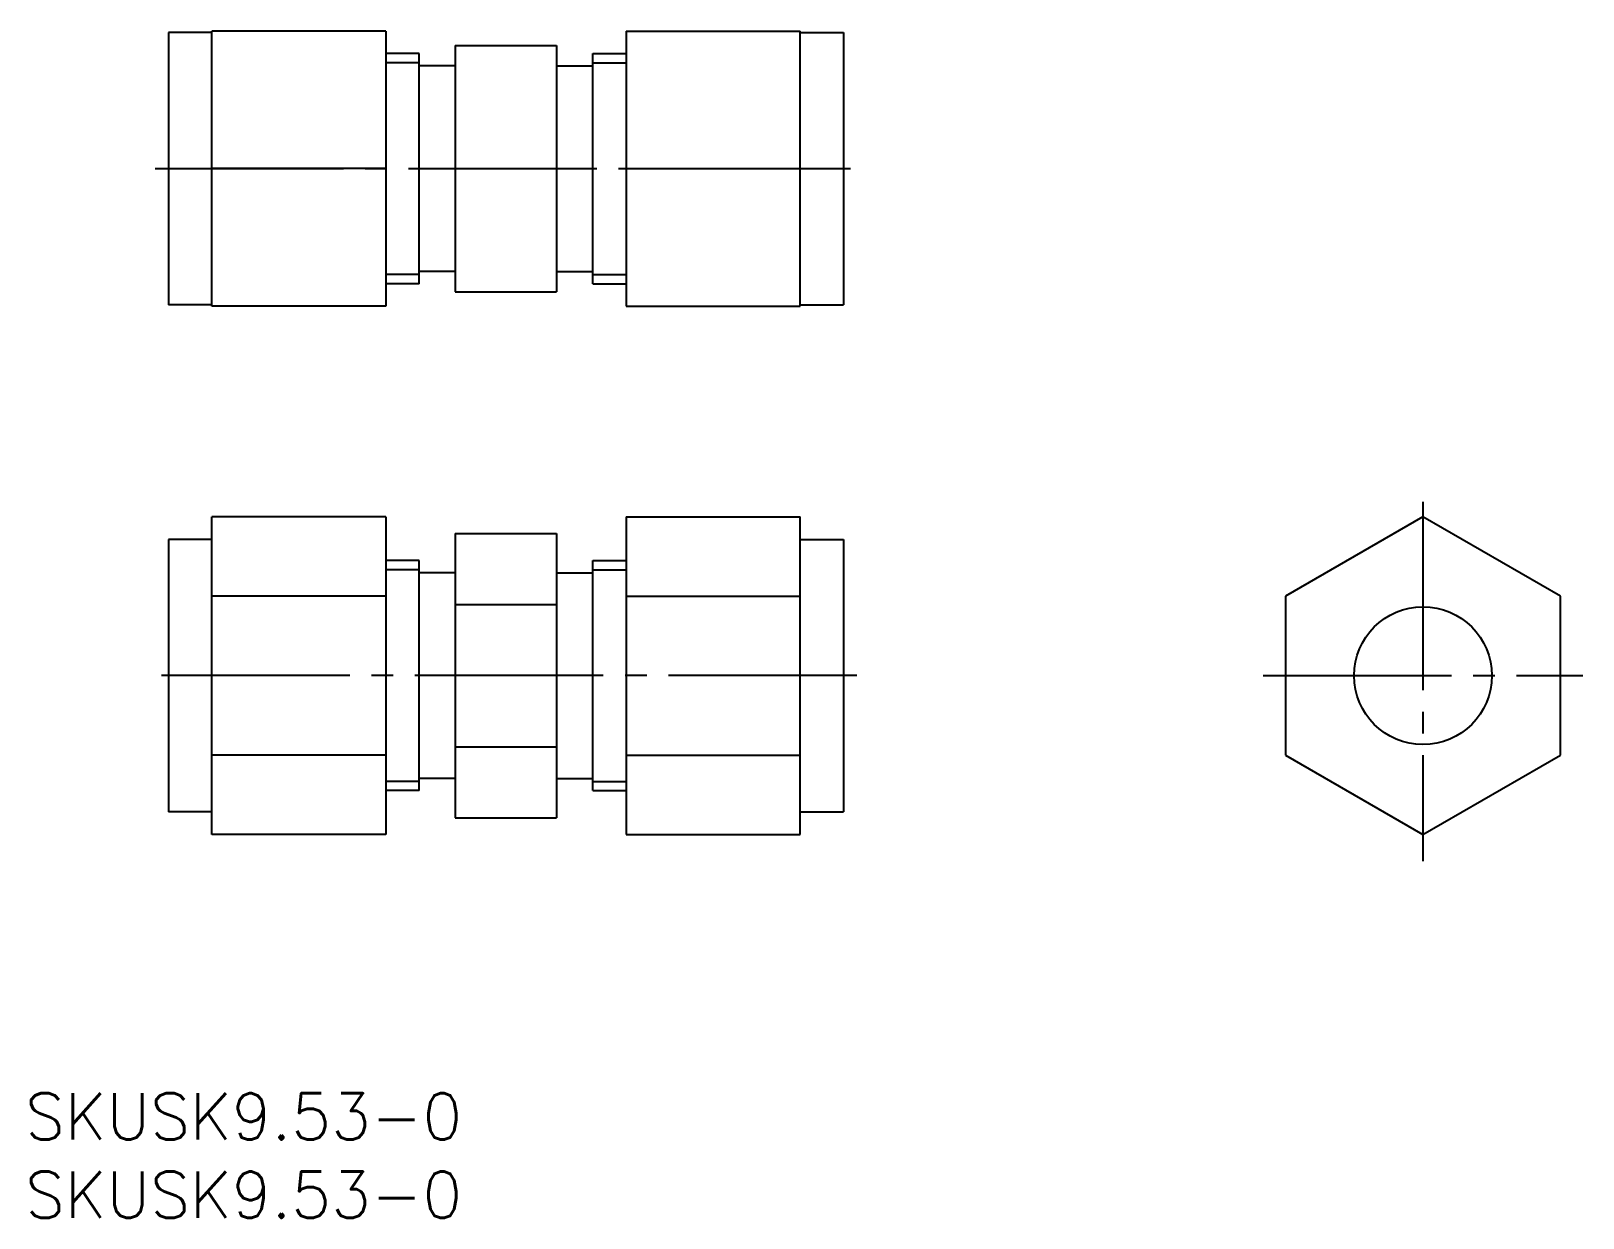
# Model space of a CAD drawing. Extents: x 86 to 193, y 74 to 156.
import ezdxf

# ---------------------------------------------------------------- set-up
doc = ezdxf.new("R2010")
doc.units = 0
doc.linetypes.add('CENTER', pattern=[17.5, 13, -1.5, 1.5, -1.5])
doc.layers.get('0').update_dxf_attribs({"linetype": 'CONTINUOUS'})
doc.layers.add('CENTER', color=1, linetype='CENTER')
doc.styles.get("Standard").update_dxf_attribs({"font": 'txt.shx', "bigfont": 'extfont.shx'})

msp = doc.modelspace()

# ---------------------------------------------------------------- linework, layer by layer
at = {"color": 7, "linetype": 'CONTINUOUS'}
for p, q in [((98.12, 155.91), (95.12, 155.91)), ((95.12, 155.91), (95.12, 137.11)), ((110.12, 156.01), (98.12, 156.01)), ((98.12, 137.01), (98.12, 156.01)), ((110.12, 156.01), (110.12, 137.01)), ((126.72, 156.01), (126.72, 137.01)), ((126.72, 156.01), (138.72, 156.01)), ((138.72, 137.01), (138.72, 156.01)), ((138.72, 155.91), (141.72, 155.91)), ((141.72, 155.91), (141.72, 137.11)), ((112.42, 154.45), (110.12, 154.45)), ((112.42, 138.57), (112.42, 154.45)), ((114.92, 155.01), (121.92, 155.01)), ((114.92, 155.01), (114.92, 138.01)), ((121.92, 155.01), (121.92, 138.01)), ((124.42, 154.45), (126.72, 154.45)), ((124.42, 138.57), (124.42, 154.45)), ((114.92, 153.61), (112.42, 153.61)), ((121.92, 153.61), (124.42, 153.61)), ((110.12, 146.51), (98.12, 146.51)), ((114.92, 146.51), (121.92, 146.51)), ((126.72, 146.51), (138.72, 146.51)), ((114.92, 139.41), (112.42, 139.41)), ((121.92, 139.41), (124.42, 139.41)), ((112.42, 138.57), (110.12, 138.57)), ((124.42, 138.57), (126.72, 138.57)), ((114.92, 138.01), (121.92, 138.01)), ((98.12, 137.11), (95.12, 137.11)), ((110.12, 137.01), (98.12, 137.01)), ((126.72, 137.01), (138.72, 137.01)), ((138.72, 137.11), (141.72, 137.11)), ((98.12, 100.54), (98.12, 122.48)), ((110.12, 122.48), (98.12, 122.48)), ((110.12, 122.48), (110.12, 100.54)), ((126.72, 122.48), (126.72, 100.54)), ((126.72, 122.48), (138.72, 122.48)), ((138.72, 100.54), (138.72, 122.48)), ((181.72, 122.48), (172.22, 117)), ((191.22, 117), (181.72, 122.48)), ((114.92, 121.33), (114.92, 101.7)), ((114.92, 121.33), (121.92, 121.33)), ((121.92, 121.33), (121.92, 101.7)), ((98.12, 120.91), (95.12, 120.91)), ((95.12, 120.91), (95.12, 102.11)), ((138.72, 120.91), (141.72, 120.91)), ((141.72, 120.91), (141.72, 102.11)), ((112.42, 119.45), (110.12, 119.45)), ((112.42, 103.57), (112.42, 119.45)), ((124.42, 119.45), (126.72, 119.45)), ((124.42, 103.57), (124.42, 119.45)), ((114.92, 118.61), (112.42, 118.61)), ((121.92, 118.61), (124.42, 118.61)), ((110.12, 117), (98.12, 117)), ((126.72, 117), (138.72, 117)), ((172.22, 117), (172.22, 106.03)), ((191.22, 106.03), (191.22, 117)), ((114.92, 116.42), (121.92, 116.42)), ((114.92, 106.6), (121.92, 106.6)), ((110.12, 106.03), (98.12, 106.03)), ((126.72, 106.03), (138.72, 106.03)), ((172.22, 106.03), (181.72, 100.54)), ((181.72, 100.54), (191.22, 106.03)), ((114.92, 104.41), (112.42, 104.41)), ((121.92, 104.41), (124.42, 104.41)), ((112.42, 103.57), (110.12, 103.57)), ((124.42, 103.57), (126.72, 103.57)), ((98.12, 102.11), (95.12, 102.11)), ((138.72, 102.11), (141.72, 102.11)), ((114.92, 101.7), (121.92, 101.7)), ((110.12, 100.54), (98.12, 100.54)), ((126.72, 100.54), (138.72, 100.54))]:
    msp.add_line(p, q, dxfattribs=at)
at = {"color": 3, "linetype": 'CONTINUOUS'}
for p, q in [((112.42, 153.81), (110.12, 153.81)), ((124.42, 153.81), (126.72, 153.81)), ((112.42, 139.21), (110.12, 139.21)), ((124.42, 139.21), (126.72, 139.21)), ((112.42, 118.81), (110.12, 118.81)), ((124.42, 118.81), (126.72, 118.81)), ((112.42, 104.21), (110.12, 104.21)), ((124.42, 104.21), (126.72, 104.21))]:
    msp.add_line(p, q, dxfattribs=at)
at = {"color": 7, "linetype": 'CONTINUOUS'}
msp.add_circle((181.72, 111.51), 4.76, dxfattribs=at)
at = {"layer": 'CENTER', "color": 1, "linetype": 'CENTER'}
for p, q in [((94.2, 146.51), (143.12, 146.51)), ((181.72, 123.51), (181.72, 98.7)), ((142.64, 111.51), (93.72, 111.51)), ((170.68, 111.51), (192.76, 111.51))]:
    msp.add_line(p, q, dxfattribs=at)

# ---------------------------------------------------------------- texts
at = {"color": 7, "linetype": 'CONTINUOUS'}
for p in [(85.23, 79.48), (85.23, 74.07)]:
    msp.add_text('SKUSK9.53-0', height=3.2, dxfattribs=at).set_placement(p)

doc.saveas('drawing.dxf')
